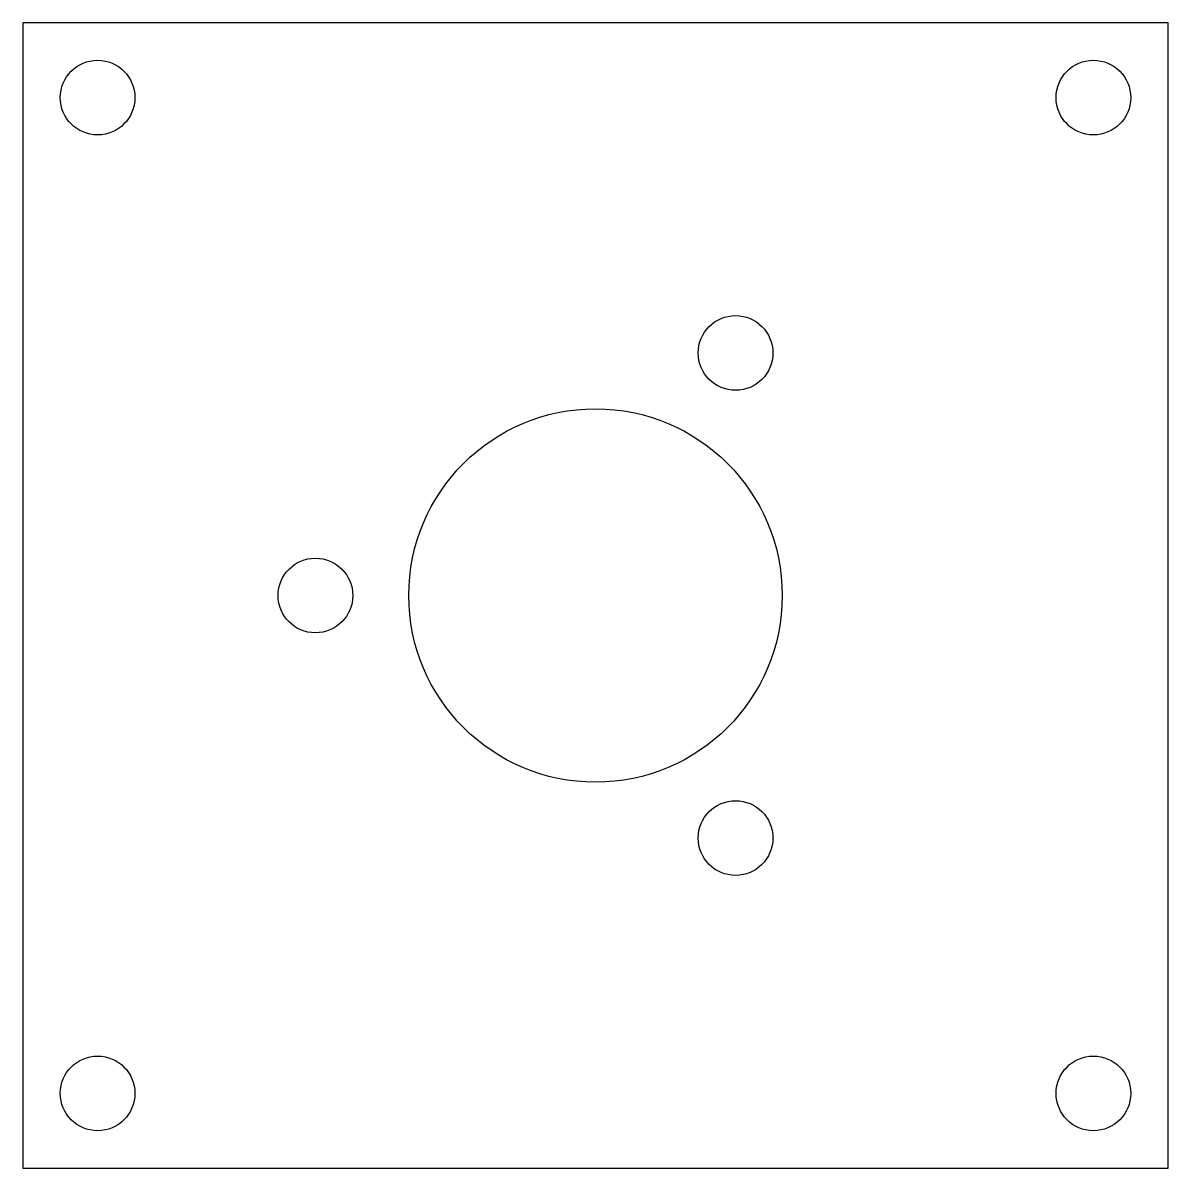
# Model space of a CAD drawing. Header units: millimetres. Extents: x 0 to 46, y 0 to 46.
import ezdxf

# ---------------------------------------------------------------- set-up
doc = ezdxf.new("R2010")
doc.units = ezdxf.units.MM

msp = doc.modelspace()

# ---------------------------------------------------------------- linework, layer by layer
at = {"color": 7, "linetype": 'Continuous', "lineweight": 25}
for p, q in [((46, 46), (0, 46)), ((0, 46), (0, 0)), ((46, 0), (46, 46)), ((0, 0), (46, 0))]:
    msp.add_line(p, q, dxfattribs=at)
for centre, radius in [((3, 43), 1.5), ((43, 43), 1.5), ((28.625, 32.743), 1.5), ((23, 23), 7.5), ((11.75, 23), 1.5), ((28.625, 13.257), 1.5), ((3, 3), 1.5), ((43, 3), 1.5)]:
    msp.add_circle(centre, radius, dxfattribs=at)

doc.saveas('drawing.dxf')
